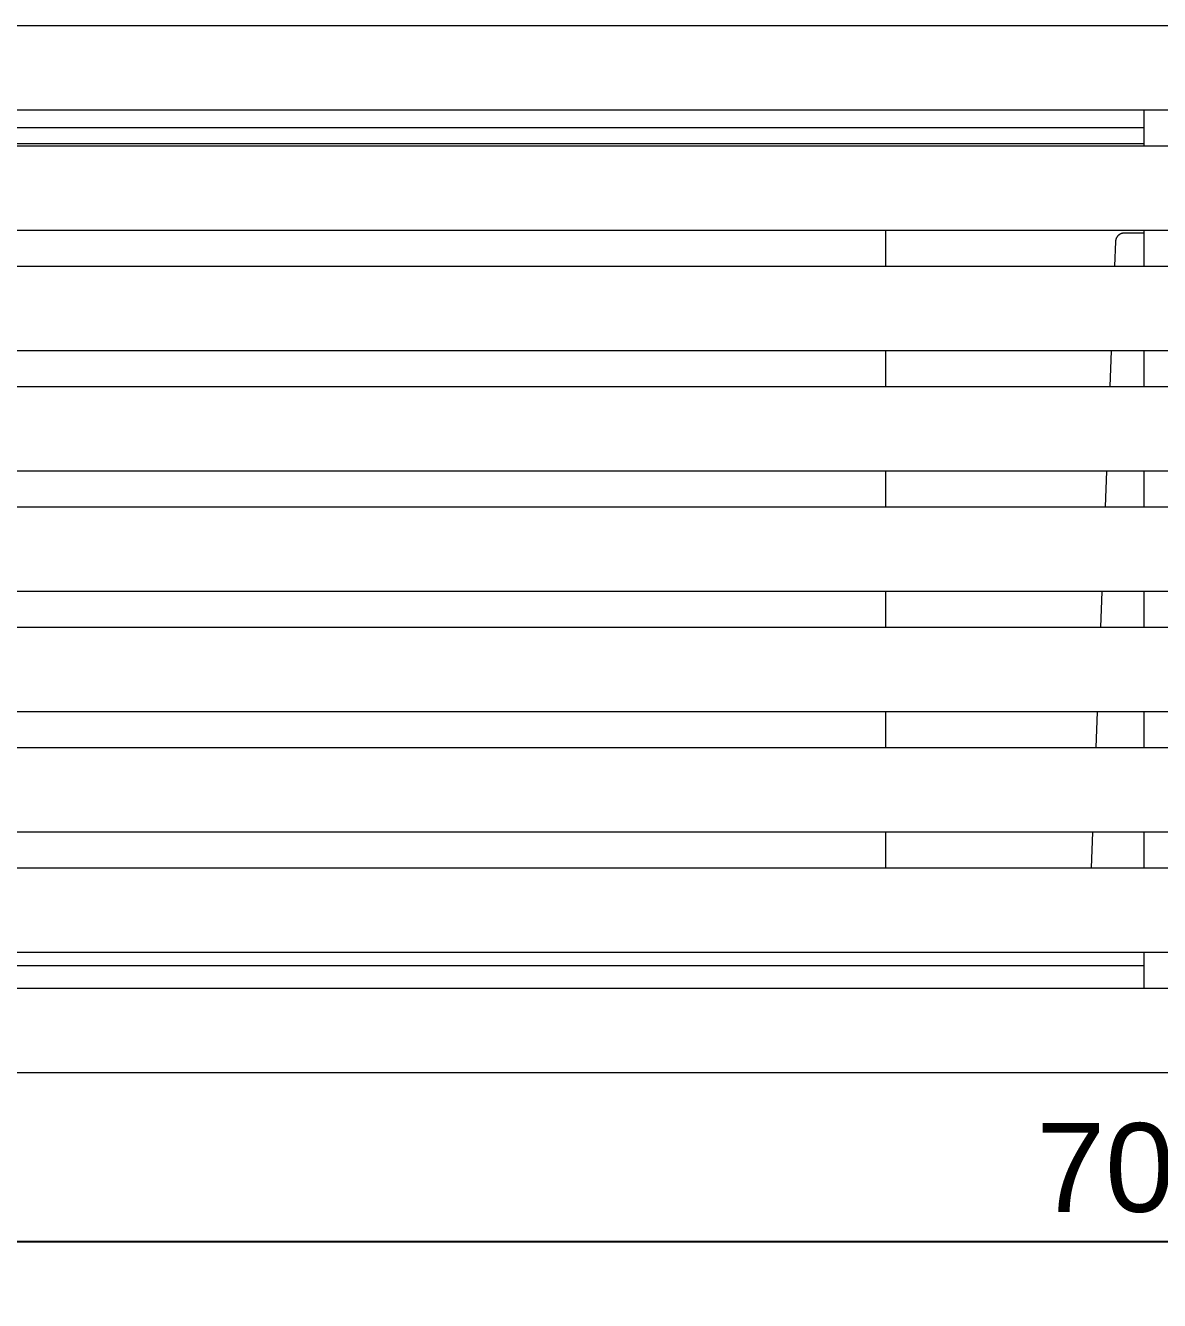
# Model space of a CAD drawing. Header units: inches. Extents: x -12 to 193, y -19 to 105.
# Drawn here: x 11.1 to 31.85, y 32.97 to 56.31 of the extents above; entities that cross this region are included whole.
import ezdxf

# ---------------------------------------------------------------- set-up
doc = ezdxf.new("R2010")
doc.units = ezdxf.units.IN
doc.layers.add('ZANO_R', color=7, linetype='Continuous', lineweight=0)
doc.layers.add('ZANO_W', color=1, linetype='Continuous', lineweight=0)
doc.styles.get("Standard").update_dxf_attribs({"font": 'arial.ttf'})
doc.dimstyles.new('amerykanie', dxfattribs={"dimtxt": 50, "dimasz": 50, "dimexe": 0.5, "dimexo": 0.5, "dimgap": 1, "dimtad": 1, "dimdec": 0, "dimzin": 0, "dimlunit": 5, "dimtxsty": 'Standard', "dimcen": 0.09, "dimclrd": 1, "dimclre": 1, "dimclrt": 1, "dimazin": 0, "dimtfac": 1, "dimtdec": 0, "dimtmove": 0, "dimatfit": 3, "dimfxl": 1, "dimtzin": 0, "dimarcsym": 1})

# ---------------------------------------------------------------- blocks, each defined once
blk = doc.blocks.new('*D362')
at = {"layer": 'ZANO_W', "color": 1, "lineweight": -2}
for p, q in [((-2.684, 36.762), (-2.684, 33.556)), ((68.182, 36.762), (68.182, 33.556)), ((-1.684, 34.056), (67.182, 34.056))]:
    blk.add_line(p, q, dxfattribs=at)
at = {"layer": 'ZANO_W', "color": 1}
for points in [[(-1.684, 34.223), (-1.684, 33.89), (-2.684, 34.056)], [(67.182, 33.89), (67.182, 34.223), (68.182, 34.056)]]:
    blk.add_solid(points, dxfattribs=at)
at = {"layer": 'ZANO_W', "color": 1, "insert": (32.749, 35.397), "char_height": 1.625, "attachment_point": 5}
blk.add_mtext('70 7/8', dxfattribs=at)

msp = doc.modelspace()

# ---------------------------------------------------------------- linework, layer by layer
at = {"layer": 'ZANO_R'}
for p, q in [((-2.56608, 56.31396), (68.0638, 56.31396)), ((68.0638, 54.76582), (-2.56608, 54.76582)), ((31.56776, 54.11121), (31.56776, 54.76582)), ((31.56776, 54.44204), (1.64651, 54.44204)), ((-2.56608, 54.11121), (68.0638, 54.11121)), ((31.56776, 54.14885), (1.64651, 54.14885)), ((68.0638, 52.56307), (-2.56608, 52.56307)), ((26.84335, 51.90845), (26.84335, 52.56307)), ((31.56776, 51.90845), (31.56776, 52.56307)), ((31.04512, 52.36134), (31.02747, 51.90845)), ((31.04543, 52.36682), (31.04512, 52.36134)), ((31.04593, 52.37228), (31.04543, 52.36682)), ((31.04662, 52.37772), (31.04593, 52.37228)), ((31.0475, 52.38313), (31.04662, 52.37772)), ((31.04856, 52.38851), (31.0475, 52.38313)), ((31.04982, 52.39384), (31.04856, 52.38851)), ((31.05125, 52.39913), (31.04982, 52.39384)), ((31.05287, 52.40437), (31.05125, 52.39913)), ((31.05468, 52.40955), (31.05287, 52.40437)), ((31.05666, 52.41466), (31.05468, 52.40955)), ((31.05881, 52.4197), (31.05666, 52.41466)), ((31.06115, 52.42466), (31.05881, 52.4197)), ((31.06365, 52.42954), (31.06115, 52.42466)), ((31.06632, 52.43433), (31.06365, 52.42954)), ((31.06916, 52.43902), (31.06632, 52.43433)), ((31.07215, 52.44361), (31.06916, 52.43902)), ((31.07531, 52.44809), (31.07215, 52.44361)), ((31.07862, 52.45246), (31.07531, 52.44809)), ((31.08208, 52.45671), (31.07862, 52.45246)), ((31.08569, 52.46084), (31.08208, 52.45671)), ((31.08943, 52.46485), (31.08569, 52.46084)), ((31.09332, 52.46871), (31.08943, 52.46485)), ((31.09734, 52.47244), (31.09332, 52.46871)), ((31.10148, 52.47603), (31.09734, 52.47244)), ((31.10575, 52.47948), (31.10148, 52.47603)), ((31.11013, 52.48277), (31.10575, 52.47948)), ((31.11463, 52.48591), (31.11013, 52.48277)), ((31.11923, 52.48888), (31.11463, 52.48591)), ((31.12393, 52.4917), (31.11923, 52.48888)), ((31.12873, 52.49435), (31.12393, 52.4917)), ((31.13362, 52.49684), (31.12873, 52.49435)), ((31.13859, 52.49915), (31.13362, 52.49684)), ((31.14364, 52.50128), (31.13859, 52.49915)), ((31.14876, 52.50324), (31.14364, 52.50128)), ((31.15394, 52.50502), (31.14876, 52.50324)), ((31.15919, 52.50662), (31.15394, 52.50502)), ((31.16448, 52.50804), (31.15919, 52.50662)), ((31.16983, 52.50927), (31.16448, 52.50804)), ((31.17521, 52.51031), (31.16983, 52.50927)), ((31.18062, 52.51117), (31.17521, 52.51031)), ((31.18607, 52.51183), (31.18062, 52.51117)), ((31.19153, 52.51231), (31.18607, 52.51183)), ((31.197, 52.5126), (31.19153, 52.51231)), ((31.20248, 52.51269), (31.197, 52.5126)), ((31.56776, 52.51269), (31.20248, 52.51269)), ((-2.56608, 51.90845), (68.0638, 51.90845)), ((68.0638, 50.36031), (-2.56608, 50.36031)), ((26.84335, 49.70569), (26.84335, 50.36031)), ((30.96712, 50.36031), (30.9416, 49.70569)), ((31.56776, 49.70569), (31.56776, 50.36031)), ((-2.56608, 49.70569), (68.0638, 49.70569)), ((68.0638, 48.15756), (-2.56608, 48.15756)), ((26.84335, 47.50294), (26.84335, 48.15756)), ((30.88125, 48.15756), (30.85574, 47.50294)), ((31.56776, 47.50294), (31.56776, 48.15756)), ((-2.56608, 47.50294), (68.0638, 47.50294)), ((68.0638, 45.9548), (-2.56608, 45.9548)), ((26.84335, 45.30018), (26.84335, 45.9548)), ((30.79539, 45.9548), (30.76987, 45.30018)), ((31.56776, 45.30018), (31.56776, 45.9548)), ((-2.56608, 45.30018), (68.0638, 45.30018)), ((68.0638, 43.75204), (-2.56608, 43.75204)), ((26.84335, 43.09742), (26.84335, 43.75204)), ((30.70952, 43.75204), (30.684, 43.09742)), ((31.56776, 43.09742), (31.56776, 43.75204)), ((-2.56608, 43.09742), (68.0638, 43.09742)), ((68.0638, 41.54929), (-2.56608, 41.54929)), ((26.84335, 40.89467), (26.84335, 41.54929)), ((30.62366, 41.54929), (30.59814, 40.89467)), ((31.56776, 40.89467), (31.56776, 41.54929)), ((-2.56608, 40.89467), (68.0638, 40.89467)), ((68.0638, 39.34653), (-2.56608, 39.34653)), ((31.56776, 38.69191), (31.56776, 39.34653)), ((1.64651, 39.10722), (31.56776, 39.10722)), ((-2.56608, 38.69191), (68.0638, 38.69191)), ((68.0638, 37.14377), (-2.56608, 37.14377))]:
    msp.add_line(p, q, dxfattribs=at)

# ---------------------------------------------------------------- dimensions: what is measured, and where the dimension line sits
at = {"layer": 'ZANO_W'}
dim = msp.add_linear_dim(base=(68.18191, 34.05639), p1=(-2.68419, 37.26188), p2=(68.18191, 37.26188), dimstyle='amerykanie', override={"dimtxt": 1.625, "dimasz": 1, "dimgap": 0.5, "dimdec": 4, "dimaunit": 1, "dimadec": 1, "dimtdec": 4, "dimtmove": 1, "dimfrac": 2}, dxfattribs=at)
dim.commit()
dim.dimension.update_dxf_attribs({"geometry": '*D362', "text_midpoint": (32.74886, 35.39661)})

doc.saveas('drawing.dxf')
